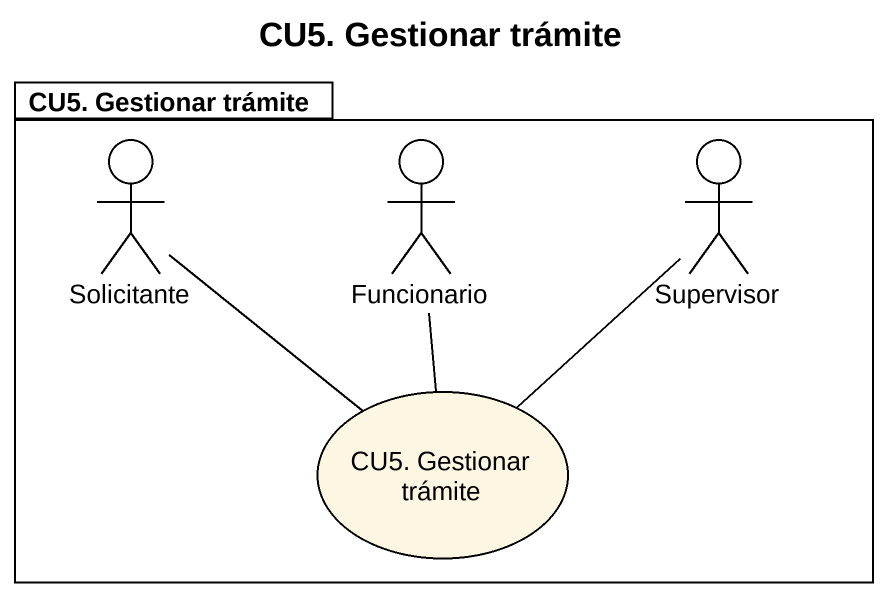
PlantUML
@startuml
title CU5. Gestionar trámite
package "CU5. Gestionar trámite" as CU5_Gestionar_trámite {
  actor Solicitante
  actor Funcionario
  actor Supervisor
  usecase "CU5. Gestionar trámite" as CU5_Gestionar_trámite_2
}
Solicitante -- CU5_Gestionar_trámite_2
Funcionario -- CU5_Gestionar_trámite_2
Supervisor -- CU5_Gestionar_trámite_2
@enduml
